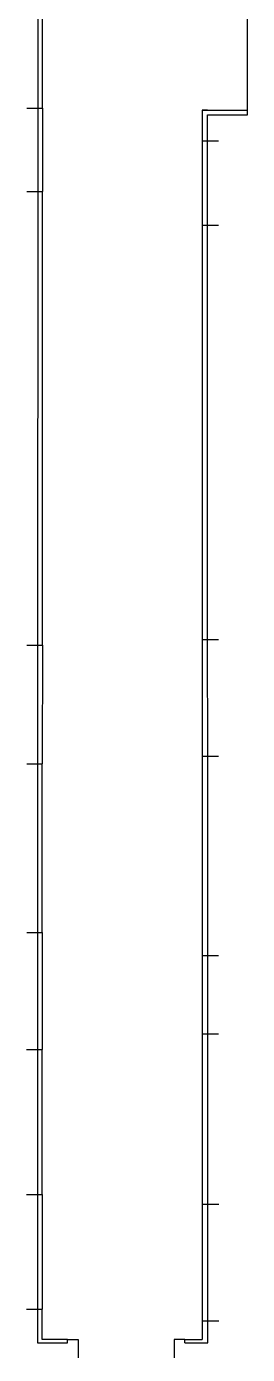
# Model space of a CAD drawing. Header units: millimetres. Extents: x 0 to 135706, y 0 to 79429.
# Drawn here: x 1883 to 4928, y 39281 to 57567 of the extents above; entities that cross this region are included whole.
import ezdxf

# ---------------------------------------------------------------- set-up
doc = ezdxf.new("R2010")
doc.units = ezdxf.units.MM

msp = doc.modelspace()

# ---------------------------------------------------------------- linework, layer by layer
for p, q in [((2039.87, 59446.017), (2038.806, 56443.017)), ((4927.658, 56353.184), (4927.152, 58023.184)), ((1888.806, 56443.07), (2103.806, 56442.994)), ((2038.806, 56443.017), (2038.4, 55297.017)), ((2103.806, 56442.994), (2103.4, 55296.994)), ((4376.658, 56418.017), (4302.781, 56418.017)), ((4376.658, 56353.017), (4927.658, 56353.184)), ((4376.767, 55994.018), (4376.658, 56353.017)), ((4302.781, 55993.995), (4526.767, 55994.063)), ((4302.781, 55993.995), (4302.781, 54833.995)), ((4377.118, 54834.018), (4376.767, 55994.018)), ((1888.4, 55297.07), (2103.4, 55296.994)), ((2038.4, 55297.017), (2036.185, 49047.018)), ((4302.781, 54833.995), (4527.118, 54834.063)), ((4378.847, 49127.018), (4377.118, 54834.018)), ((1886.185, 49047.071), (2101.185, 49046.995)), ((2036.185, 49047.018), (2035.606, 47413.018)), ((2101.185, 49046.995), (2100.606, 47412.995)), ((4302.781, 49126.995), (4528.847, 49127.063)), ((4302.781, 49126.995), (4303.268, 47519.995)), ((4379.334, 47520.018), (4378.847, 49127.018)), ((1885.606, 47413.071), (2100.606, 47412.995)), ((2035.606, 47413.018), (2034.783, 45091.018)), ((4302.781, 47519.995), (4529.334, 47520.063)), ((4380.165, 44774.018), (4379.334, 47520.018)), ((1884.783, 45091.071), (2099.783, 45090.995)), ((2034.783, 45091.018), (2034.213, 43481.018)), ((2099.783, 45090.995), (2099.213, 43480.995)), ((4302.781, 44773.995), (4530.165, 44774.063)), ((4302.781, 44773.995), (4302.781, 43693.995)), ((4380.493, 43694.018), (4380.165, 44774.018)), ((4302.781, 43693.995), (4530.493, 43694.064)), ((4381.202, 41352.018), (4380.493, 43694.018)), ((1884.213, 43481.071), (2099.213, 43480.995)), ((2034.213, 43481.018), (2033.505, 41482.018)), ((1883.505, 41482.071), (2098.505, 41481.995)), ((2033.505, 41482.018), (2032.946, 39906.018)), ((2098.505, 41481.995), (2097.946, 39905.995)), ((4302.781, 41351.994), (4531.202, 41352.064)), ((4302.781, 41351.994), (4302.781, 39743.994)), ((4381.689, 39744.018), (4381.202, 41352.018)), ((1882.946, 39906.071), (2097.946, 39905.995)), ((2032.946, 39906.018), (2032.781, 39440.018)), ((4302.781, 39743.994), (4531.689, 39744.064)), ((4381.781, 39440.018), (4381.689, 39744.018)), ((2032.781, 39440.018), (2445.781, 39440.018)), ((2445.781, 39440.018), (2445.781, 39485.018)), ((2445.781, 39485.018), (2594.781, 39485.018)), ((2594.781, 39485.018), (2594.781, 39233.018)), ((4062.781, 39485.018), (3919.781, 39485.018)), ((3919.781, 39485.018), (3919.781, 39235.018)), ((4062.781, 39440.018), (4062.781, 39485.018)), ((4062.781, 39440.018), (4381.781, 39440.018))]:
    msp.add_line(p, q)
at = {"ltscale": 2000}
for p, q in [((2103.806, 56442.994), (2104.87, 59445.994)), ((4302.781, 56418.017), (4927.638, 56418.207)), ((4302.781, 56418.017), (4302.781, 55993.995)), ((2101.185, 49046.995), (2103.4, 55296.994)), ((4302.781, 54833.995), (4302.781, 49126.995)), ((2099.783, 45090.995), (2100.606, 47412.995)), ((4302.781, 47519.995), (4302.781, 44773.995)), ((4302.781, 43693.995), (4302.781, 41351.994)), ((2098.505, 41481.995), (2099.213, 43480.995)), ((2097.797, 39485.142), (2097.946, 39905.995)), ((4302.781, 39743.994), (4302.781, 39485.018)), ((2445.781, 39485.018), (2097.797, 39485.142)), ((4062.781, 39485.018), (4302.781, 39485.018))]:
    msp.add_line(p, q, dxfattribs=at)

doc.saveas('drawing.dxf')
